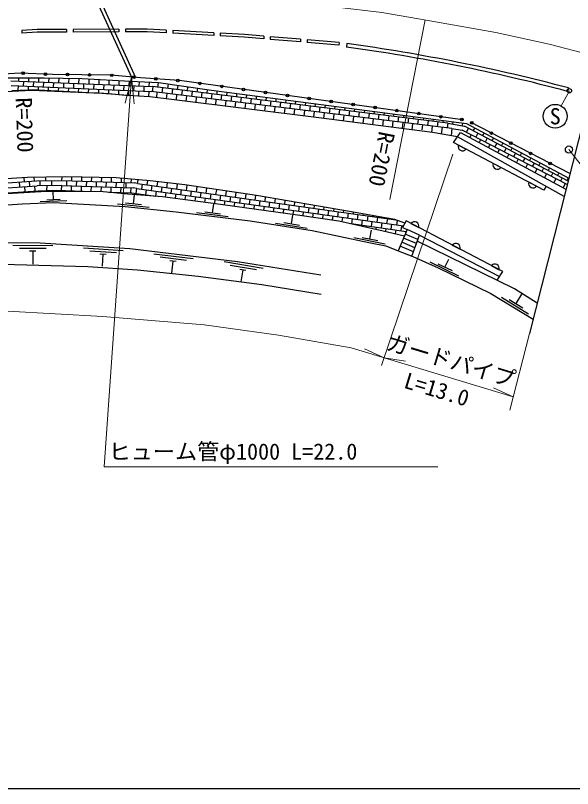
# Model space of a CAD drawing. Units: millimetres, scale not verified. Extents: x 40000 to 680000, y 20000 to 380000.
# Drawn here: x 499078 to 562056, y 205000 to 292380 of the extents above; entities that cross this region are included whole.
import ezdxf
from ezdxf.enums import TextEntityAlignment as Align

# ---------------------------------------------------------------- set-up
doc = ezdxf.new("R2010")
doc.units = ezdxf.units.MM
doc.header["$LTSCALE"] = 1000
doc.linetypes.add('CHAIN', pattern=[18.5, 12, -1.5, 3.5, -1.5])
for name, color, linetype, lineweight in [('M-BGD', 7, 'Continuous', 25), ('M-BGD-EXST', 7, 'Continuous', 25), ('M-BMK', 2, 'CHAIN', 13), ('M-BMK-OTRS', 5, 'Continuous', 25), ('M-STR-HTXT', 7, 'Continuous', 13), ('M-STR-STRC', 7, 'Continuous', 25), ('M-TTL-BAND', 7, 'Continuous', 25)]:
    doc.layers.add(name, color=color, linetype=linetype, lineweight=lineweight)
doc.styles.add('ＭＳ ゴシック', font='')
doc.styles.get('ＭＳ ゴシック').set_extended_font_data('MS Gothic')

# ---------------------------------------------------------------- blocks, each defined once
blk = doc.blocks.new('open_arrow')
at = {"color": 0, "linetype": 'Continuous', "lineweight": -2}
blk.add_lwpolyline([(7.5, 1.25), (0, 0), (7.5, -1.25)], dxfattribs=at)

msp = doc.modelspace()

# ---------------------------------------------------------------- linework, layer by layer
at = {"layer": 'M-BGD'}
for p, q in [((503856, 303708), (512199, 285422)), ((504294, 303713), (512657, 285384)), ((499787, 290677), (499785, 290376)), ((504852, 290798), (504850, 290497)), ((505597, 290800), (505595, 290500)), ((510758, 290518), (505595, 290500)), ((510760, 290818), (505597, 290800)), ((510760, 290818), (510758, 290518)), ((511505, 290821), (511503, 290521)), ((516114, 290709), (516112, 290409)), ((516859, 290667), (516857, 290367)), ((521490, 290105), (516857, 290367)), ((521492, 290405), (516859, 290667)), ((521492, 290405), (521490, 290105)), ((522238, 290363), (522235, 290063)), ((527145, 290031), (527143, 289730)), ((527890, 289970), (527888, 289670)), ((531314, 289390), (527888, 289670)), ((531316, 289691), (527890, 289970)), ((531316, 289691), (531314, 289390)), ((532061, 289630), (532059, 289329)), ((535634, 289038), (532059, 289329)), ((535658, 289337), (532061, 289630)), ((535658, 289337), (535634, 289038)), ((536544, 289200), (536490, 288804)), ((498541, 285010), (514554, 284343)), ((499448, 284993), (499463, 285341)), ((499991, 284401), (500014, 284949)), ((500583, 284944), (500600, 285344)), ((501126, 284352), (501149, 284902)), ((501717, 284895), (501737, 285346)), ((502852, 284847), (502873, 285336)), ((503987, 284798), (504009, 285311)), ((505122, 284749), (505145, 285287)), ((506257, 284700), (506282, 285268)), ((507392, 284651), (507417, 285219)), ((508527, 284603), (508551, 285154)), ((509662, 284554), (509685, 285095)), ((510797, 284505), (510820, 285036)), ((511932, 284456), (511954, 284977)), ((513067, 284407), (513089, 284920)), ((514202, 284358), (514224, 284865)), ((498611, 284454), (514408, 283781)), ((499402, 283932), (499423, 284426)), ((500541, 283983), (500558, 284377)), ((501677, 283961), (501693, 284328)), ((502261, 284303), (502284, 284854)), ((502812, 283903), (502828, 284279)), ((503395, 284255), (503419, 284807)), ((503946, 283845), (503963, 284230)), ((504530, 284206), (504554, 284760)), ((505081, 283791), (505098, 284181)), ((505665, 284157), (505689, 284713)), ((506216, 283738), (506233, 284133)), ((506800, 284108), (506824, 284665)), ((507351, 283686), (507368, 284084)), ((507935, 284059), (507959, 284618)), ((508486, 283634), (508503, 284035)), ((509070, 284011), (509095, 284578)), ((510205, 283962), (510230, 284529)), ((511340, 283913), (511365, 284480)), ((512475, 283864), (512499, 284432)), ((513610, 283815), (513634, 284383)), ((514591, 284318), (514523, 283763)), ((547941, 280224), (514554, 284343)), ((515215, 284806), (515147, 284250)), ((515703, 284182), (515635, 283626)), ((516325, 284657), (516259, 284114)), ((516815, 284045), (516746, 283490)), ((517434, 284497), (517370, 283977)), ((518543, 284337), (518482, 283841)), ((519652, 284177), (519594, 283704)), ((520760, 284017), (520705, 283568)), ((561599, 284189), (561496, 283802)), ((499955, 283956), (499961, 283841)), ((501109, 283972), (501105, 283882)), ((502175, 283937), (502171, 283837)), ((503358, 283879), (503354, 283786)), ((504514, 283823), (504511, 283737)), ((505689, 283767), (505686, 283692)), ((506805, 283713), (506803, 283650)), ((507850, 283665), (507847, 283610)), ((509052, 283594), (509049, 283556)), ((509619, 283550), (509638, 283986)), ((510752, 283451), (510773, 283937)), ((511879, 283333), (511908, 283889)), ((513018, 283272), (513043, 283840)), ((514152, 283198), (514178, 283791)), ((548428, 279600), (514407, 283777)), ((515079, 283694), (515006, 283100)), ((516190, 283558), (516117, 282963)), ((517302, 283421), (517229, 282826)), ((517926, 283909), (517858, 283353)), ((518414, 283285), (518340, 282687)), ((519038, 283772), (518970, 283217)), ((519525, 283148), (519452, 282547)), ((520149, 283636), (520081, 283080)), ((521261, 283499), (521193, 282944)), ((521870, 283865), (521817, 283431)), ((522373, 283363), (522305, 282807)), ((522981, 283720), (522929, 283295)), ((523484, 283226), (523416, 282671)), ((524091, 283574), (524040, 283158)), ((525202, 283429), (525152, 283022)), ((526312, 283283), (526264, 282885)), ((527423, 283138), (527375, 282749)), ((520637, 283012), (520563, 282408)), ((521749, 282875), (521674, 282268)), ((522860, 282739), (522785, 282129)), ((523972, 282602), (523897, 281989)), ((524596, 283090), (524528, 282534)), ((525084, 282466), (525008, 281850)), ((525708, 282953), (525640, 282398)), ((526195, 282329), (526119, 281710)), ((526819, 282817), (526751, 282261)), ((527931, 282681), (527863, 282125)), ((528534, 282992), (528487, 282612)), ((529043, 282544), (528974, 281988)), ((529644, 282847), (529599, 282476)), ((530154, 282408), (530086, 281852)), ((530755, 282701), (530710, 282339)), ((531266, 282271), (531198, 281715)), ((531865, 282556), (531822, 282203)), ((532976, 282410), (532933, 282066)), ((534086, 282265), (534045, 281930)), ((527307, 282193), (527231, 281570)), ((528419, 282056), (528342, 281431)), ((529530, 281920), (529453, 281291)), ((530642, 281783), (530564, 281152)), ((531754, 281647), (531676, 281012)), ((532378, 282135), (532309, 281579)), ((532865, 281510), (532787, 280873)), ((533489, 281998), (533421, 281442)), ((533977, 281374), (533898, 280732)), ((534601, 281862), (534533, 281306)), ((535197, 282119), (535157, 281793)), ((535713, 281725), (535644, 281169)), ((536307, 281974), (536268, 281657)), ((536824, 281589), (536756, 281033)), ((537418, 281828), (537380, 281520)), ((537936, 281452), (537868, 280896)), ((538528, 281683), (538492, 281384)), ((539639, 281537), (539603, 281247)), ((540750, 281392), (540715, 281111)), ((535089, 281237), (535009, 280590)), ((536200, 281101), (536120, 280447)), ((537312, 280964), (537231, 280305)), ((538424, 280828), (538342, 280162)), ((539048, 281316), (538979, 280760)), ((539535, 280691), (539453, 280020)), ((540159, 281179), (540091, 280623)), ((540647, 280555), (540564, 279877)), ((541271, 281043), (541203, 280487)), ((541860, 281246), (541827, 280974)), ((542383, 280906), (542314, 280350)), ((542971, 281101), (542938, 280838)), ((543494, 280770), (543426, 280214)), ((544081, 280956), (544050, 280701)), ((544606, 280633), (544538, 280077)), ((545192, 280810), (545162, 280565)), ((545717, 280497), (545649, 279941)), ((546302, 280665), (546273, 280428)), ((547413, 280519), (547385, 280292)), ((541758, 280419), (541675, 279735)), ((542870, 280282), (542785, 279593)), ((543982, 280146), (543896, 279450)), ((545093, 280009), (545025, 279453)), ((546205, 279873), (546118, 279165)), ((546829, 280360), (546761, 279804)), ((547317, 279736), (547223, 278974)), ((547941, 280224), (547873, 279668)), ((547941, 280224), (547873, 279668)), ((547941, 280224), (549858, 279881)), ((548523, 280374), (548493, 280125)), ((548523, 280374), (548493, 280125)), ((549634, 280228), (549597, 279928)), ((549634, 280228), (549597, 279928)), ((561549, 273665), (549858, 279881)), ((550300, 279646), (550044, 279165)), ((561759, 274500), (550504, 280317)), ((550992, 279671), (550830, 279365)), ((548428, 279600), (548327, 278778)), ((548428, 279600), (548327, 278778)), ((548428, 279600), (549582, 279404)), ((561448, 273266), (549582, 279404)), ((550577, 278889), (550429, 278610)), ((551359, 279083), (551110, 278614)), ((552051, 279106), (551889, 278801)), ((551643, 278338), (551485, 278040)), ((552419, 278520), (552176, 278062)), ((553110, 278540), (552949, 278238)), ((553479, 277956), (553242, 277511)), ((554168, 277975), (554008, 277674)), ((550005, 277268), (549128, 277728)), ((552709, 277787), (552541, 277471)), ((553775, 277235), (553597, 276901)), ((554538, 277393), (554308, 276960)), ((555227, 277410), (555068, 277111)), ((554841, 276684), (554653, 276331)), ((555598, 276829), (555374, 276408)), ((555907, 276132), (555709, 275762)), ((556285, 276845), (556127, 276548)), ((556657, 276266), (556439, 275857)), ((557344, 276280), (557187, 275984)), ((553959, 275189), (553082, 275649)), ((556972, 275581), (556766, 275192)), ((557717, 275703), (557505, 275305)), ((558403, 275715), (558246, 275421)), ((558038, 275030), (557822, 274622)), ((558776, 275139), (558571, 274754)), ((559104, 274478), (558878, 274053)), ((559461, 275149), (559306, 274858)), ((559836, 274576), (559637, 274202)), ((560520, 274584), (560366, 274294)), ((445657, 269801), (501463, 273703)), ((499570, 273001), (499530, 273568)), ((500097, 273607), (500068, 274024)), ((500703, 273080), (500664, 273647)), ((501230, 273687), (501204, 274062)), ((501463, 273703), (504333, 273731)), ((501885, 273143), (501879, 273707)), ((502501, 273713), (502494, 274087)), ((503152, 273720), (503159, 273158)), ((504333, 273731), (504346, 274123)), ((504333, 273731), (512496, 273446)), ((504873, 273152), (504892, 273712)), ((505452, 273692), (505467, 274115)), ((505992, 273113), (506012, 273673)), ((506571, 273653), (506587, 274092)), ((507111, 273074), (507131, 273634)), ((507691, 273614), (507706, 274069)), ((508231, 273035), (508250, 273595)), ((508810, 273575), (508826, 274047)), ((509350, 272996), (509370, 273555)), ((509929, 273536), (509946, 274024)), ((510469, 272957), (510489, 273516)), ((511049, 273497), (511065, 273957)), ((512168, 273458), (512182, 273870)), ((512875, 273380), (512935, 273810)), ((513984, 273224), (514053, 273718)), ((515093, 273068), (515167, 273592)), ((557990, 273070), (557113, 273531)), ((560170, 273927), (559934, 273483)), ((560895, 274013), (560703, 273651)), ((561578, 274019), (561425, 273731)), ((445745, 269240), (501548, 273139)), ((500176, 272474), (500137, 273041)), ((501309, 272553), (501270, 273120)), ((504313, 273172), (501548, 273139)), ((501632, 272576), (503734, 272632)), ((502627, 273152), (502600, 272602)), ((503734, 272632), (506714, 272528)), ((504294, 272612), (504313, 273172)), ((504313, 273172), (512370, 272890)), ((505413, 272573), (505432, 273133)), ((506532, 272534), (506552, 273094)), ((507652, 272513), (507671, 273054)), ((508772, 272496), (508790, 273015)), ((509890, 272417), (509910, 272976)), ((511009, 272378), (511029, 272937)), ((511589, 272918), (511608, 273477)), ((512129, 272338), (512148, 272898)), ((512797, 272826), (512370, 272890)), ((512875, 273380), (512496, 273446)), ((512719, 272271), (512797, 272826)), ((512797, 272826), (542942, 268589)), ((512875, 273380), (542078, 269276)), ((513352, 272748), (513430, 273302)), ((513828, 272115), (513906, 272670)), ((514461, 272592), (514539, 273146)), ((515570, 272436), (515648, 272990)), ((516202, 272913), (516279, 273457)), ((516679, 272280), (516757, 272835)), ((517311, 272757), (517391, 273322)), ((517788, 272124), (517866, 272679)), ((518421, 272601), (518502, 273180)), ((519530, 272445), (519610, 273017)), ((520639, 272289), (520718, 272853)), ((521748, 272133), (521826, 272688)), ((561237, 273378), (560990, 272913)), ((493137, 271982), (501632, 272576)), ((499616, 272350), (499610, 272435)), ((500750, 272414), (500743, 272514)), ((501824, 272475), (501822, 272581)), ((503380, 271581), (503351, 272481)), ((503402, 272623), (503402, 272522)), ((504851, 272529), (504853, 272593)), ((505972, 272535), (505973, 272553)), ((509631, 272426), (512243, 272334)), ((510448, 272345), (510450, 272397)), ((511565, 272235), (511569, 272358)), ((512243, 272334), (514892, 271966)), ((512417, 271100), (512519, 272095)), ((513259, 272091), (513274, 272193)), ((514378, 272005), (514383, 272037)), ((514938, 271962), (515015, 272514)), ((516054, 271858), (516124, 272358)), ((517165, 271717), (517233, 272202)), ((518277, 271576), (518343, 272046)), ((518897, 271968), (518975, 272523)), ((519388, 271435), (519452, 271890)), ((520006, 271812), (520084, 272367)), ((521115, 271657), (521193, 272211)), ((522224, 271501), (522302, 272055)), ((522857, 271977), (522934, 272527)), ((523334, 271345), (523411, 271899)), ((523966, 271821), (524042, 272363)), ((525075, 271666), (525150, 272200)), ((526184, 271510), (526258, 272036)), ((527293, 271354), (527363, 271850)), ((501887, 271352), (504885, 271451)), ((502631, 271557), (504130, 271606)), ((510606, 271085), (514187, 270717)), ((511521, 271192), (513312, 271008)), ((520499, 271294), (520561, 271734)), ((521368, 270087), (521493, 271079)), ((521610, 271151), (521670, 271579)), ((522719, 270998), (522779, 271423)), ((523829, 270845), (523888, 271267)), ((524443, 271189), (524521, 271743)), ((524938, 270691), (524997, 271111)), ((525552, 271033), (525630, 271588)), ((526048, 270538), (526106, 270955)), ((526661, 270877), (526739, 271432)), ((527770, 270721), (527848, 271276)), ((528402, 271198), (528468, 271662)), ((528879, 270565), (528957, 271120)), ((529512, 271042), (529572, 271474)), ((529988, 270410), (530066, 270964)), ((530621, 270886), (530677, 271286)), ((531730, 270730), (531781, 271097)), ((532839, 270574), (532886, 270909)), ((519557, 270113), (523129, 269664)), ((520475, 270199), (522261, 269975)), ((527157, 270384), (527215, 270799)), ((528267, 270231), (528324, 270643)), ((529376, 270078), (529434, 270487)), ((530485, 269924), (530543, 270332)), ((531097, 270254), (531175, 270808)), ((531594, 269765), (531652, 270176)), ((532206, 270098), (532284, 270652)), ((532702, 269601), (532761, 270020)), ((533315, 269942), (533393, 270496)), ((533948, 270419), (533990, 270721)), ((534425, 269786), (534502, 270341)), ((535057, 270263), (535095, 270533)), ((535534, 269630), (535612, 270185)), ((536166, 270107), (536200, 270345)), ((536643, 269474), (536721, 270029)), ((537275, 269951), (537303, 270152)), ((530290, 268829), (530444, 269817)), ((533810, 269438), (533870, 269864)), ((534918, 269275), (534979, 269708)), ((536022, 269081), (536088, 269552)), ((537119, 268842), (537197, 269396)), ((537752, 269318), (537830, 269873)), ((538228, 268686), (538306, 269241)), ((538384, 269795), (538406, 269951)), ((538861, 269163), (538939, 269717)), ((539493, 269639), (539509, 269751)), ((539970, 269007), (540048, 269561)), ((540603, 269483), (540612, 269551)), ((541079, 268851), (541157, 269405)), ((541712, 269327), (541716, 269361)), ((542188, 268695), (542260, 269208)), ((528481, 268907), (532038, 268355)), ((529401, 268967), (531180, 268691)), ((537029, 268854), (543266, 267978)), ((537667, 268711), (537674, 268764)), ((538763, 268465), (538783, 268608)), ((539338, 268530), (539415, 269085)), ((539859, 268219), (539892, 268452)), ((540447, 268374), (540525, 268929)), ((540955, 267970), (541001, 268296)), ((541556, 268218), (541634, 268773)), ((542665, 268062), (542743, 268617)), ((542845, 268396), (543351, 268180)), ((542845, 268396), (543351, 268180)), ((543787, 268879), (544665, 268418)), ((539145, 267118), (539347, 268097)), ((542050, 267713), (542110, 268140)), ((544579, 267063), (543136, 267671)), ((543195, 267809), (543219, 267985)), ((544751, 267533), (553817, 262868)), ((537341, 267288), (540866, 266557)), ((538263, 267301), (540026, 266936)), ((544233, 266123), (542748, 266749)), ((544406, 266593), (542942, 267210)), ((503287, 266341), (498787, 266362)), ((502536, 266045), (499536, 266058)), ((501384, 265750), (500684, 265753)), ((501034, 265752), (501027, 264252)), ((511252, 265781), (506761, 266066)), ((510487, 265559), (507493, 265749)), ((544060, 265653), (542554, 266288)), ((548459, 266423), (549336, 265962)), ((509322, 265362), (508623, 265407)), ((508973, 265384), (508887, 264037)), ((519184, 264871), (514716, 265407)), ((518407, 264692), (515429, 265049)), ((547630, 263929), (548067, 264828)), ((517233, 264561), (516538, 264644)), ((516886, 264603), (516725, 263262)), ((527098, 263793), (522657, 264517)), ((526314, 263647), (523353, 264130)), ((545924, 264535), (549162, 262962)), ((546821, 264322), (548440, 263535)), ((552881, 264099), (553758, 263638)), ((525136, 263566), (524445, 263678)), ((524790, 263622), (524573, 262290)), ((554006, 260535), (557083, 258665)), ((555674, 259814), (556323, 260882)), ((554905, 260281), (556443, 259346))]:
    msp.add_line(p, q, dxfattribs=at)
for points in [[(504850, 290497), (501545, 290486), (499785, 290376)], [(504852, 290798), (501536, 290786), (499787, 290677)], [(516112, 290409), (513970, 290529), (511503, 290521)], [(516114, 290709), (513978, 290830), (511505, 290821)], [(527145, 290031), (524955, 290210), (522238, 290363)], [(527143, 289730), (524934, 289911), (522235, 290063)], [(549634, 280598), (517632, 285022), (513203, 285337), (509906, 285618), (503277, 285723), (499615, 285863), (493829, 285512), (464678, 283535), (463547, 284188), (442718, 283393), (412771, 278118), (397878, 274401), (372510, 269212), (370539, 268833), (367429, 268525), (365006, 268291), (362275, 268146), (355505, 268180), (351576, 268596), (347959, 269012), (344325, 269482), (336929, 270661), (332173, 271571), (324950, 273505)], [(392310, 271810), (399000, 273082), (404701, 274195), (429771, 278835), (443589, 281637), (444427, 281761), (464458, 283112), (498221, 285339), (502328, 285348), (506620, 285255), (512100, 284969), (515256, 284812), (521259, 283945), (550051, 280174), (561631, 273991)], [(561111, 271933), (549033, 278653), (546207, 279154), (533385, 280798), (517013, 282853), (514261, 283192), (512335, 283298), (508831, 283573), (504364, 283743), (500913, 283891), (496481, 283658), (490723, 283256), (484363, 282812), (458692, 280986), (444340, 279948), (403153, 272324), (398706, 273026)], [(498682, 283898), (500541, 283983), (501677, 283961), (507351, 283686), (508486, 283637), (509619, 283550), (510752, 283451), (511879, 283333)], [(559070, 273068), (558807, 272641), (548589, 278011), (549391, 279170), (561315, 272738)], [(543096, 268897), (541961, 269320), (540856, 269506), (536841, 270236), (526327, 272026), (518228, 273221), (514301, 273697), (510453, 274014), (504701, 274130), (500448, 274047), (495567, 273747), (490310, 273381), (484579, 272981), (474792, 272271), (445305, 270205)], [(451537, 269181), (461697, 269901), (471559, 270534), (482031, 271283), (491623, 271896), (502570, 272518), (506156, 272536), (508994, 272492), (511773, 272206), (515695, 271904), (521429, 271176), (530964, 269858), (535620, 269171), (540646, 268042), (543055, 267477)], [(405312, 259474), (421866, 262221), (438779, 266247), (451157, 267956), (469492, 269029), (499822, 271104), (503433, 271223), (508137, 270985), (511472, 270795), (517245, 270201), (525616, 269150), (532621, 268062), (539033, 266733), (540967, 266332), (542334, 265767), (543984, 265154), (546860, 263858), (552825, 260960), (557608, 258053)], [(553529, 262444), (554157, 263428), (543232, 269170), (542845, 268396)], [(543890, 265189), (544751, 267533), (543351, 268180), (542334, 265767)], [(533584, 263009), (524167, 264544), (512023, 266002), (501864, 266648), (487094, 266715), (477086, 266139), (454293, 264571), (437383, 261830), (416642, 258405), (414697, 257896), (405228, 255703), (392723, 252982), (385961, 251756), (381414, 251249), (380055, 244324)], [(558066, 259865), (555496, 261481), (544487, 266867)], [(533652, 260847), (526935, 261949), (519735, 262878), (512880, 263601), (507265, 263980), (494779, 264290), (486373, 264084), (475512, 263636), (465315, 263292), (449565, 261278), (444473, 260690), (416729, 255988), (395828, 251070), (388611, 249108), (384098, 248429), (380788, 248059)]]:
    msp.add_lwpolyline(points, dxfattribs=at)
for centre in [(499965, 285850), (502463, 285754), (504962, 285696), (507462, 285656), (509961, 285613), (512452, 285401), (514945, 285213), (517439, 285035), (519917, 284706), (522393, 284363), (524869, 284021), (527346, 283679), (529822, 283337), (532299, 282994), (534775, 282652), (537252, 282310), (539728, 281967), (542205, 281625), (544681, 281283), (547158, 280940), (549543, 280611), (550655, 280239), (552876, 279091), (555097, 277943), (557318, 276795), (559538, 275647)]:
    msp.add_circle(centre, 150, dxfattribs=at)
for centre, radius, start, end in [((508445, 83573), 207138, 75.16028, 82.21869), ((508445, 83573), 207538, 75.16028, 82.21869), ((549612, 277585), 505, 163.44945, 321.10764), ((553566, 275506), 505, 163.44945, 321.10764), ((557597, 273387), 505, 163.44945, 321.10764), ((544180, 268562), 505, 343.44383, 141.10202), ((548852, 266106), 505, 343.44383, 141.10202), ((553274, 263782), 505, 343.44383, 141.10202)]:
    msp.add_arc(centre, radius, start, end, dxfattribs=at)
at = {"layer": 'M-BGD-EXST'}
for centre, radius in [((561697, 283873), 250), ((560099, 280985), 1350)]:
    msp.add_circle(centre, radius, dxfattribs=at)
at = {"layer": 'M-BMK'}
msp.add_lwpolyline([(382959, 277029), (465108, 291266), (478248, 292919), (486533, 293806), (493063, 294391), (497929, 294725), (504979, 294973), (512159, 294942), (517491, 294819), (523772, 294467), (529064, 294045), (535405, 293334), (540479, 292705), (545519, 291865), (553388, 290465), (559416, 289118), (565083, 287668)], dxfattribs=at)
at = {"layer": 'M-BMK-OTRS'}
msp.add_line((576082, 331246), (557199, 256433), dxfattribs=at)
at = {"layer": 'M-STR-HTXT'}
for p, q in [((545401, 291885), (541391, 271562)), ((561697, 283873), (560753, 282166)), ((561645, 277228), (570002, 266556)), ((548515, 276714), (540453, 252811)), ((554972, 247776), (557199, 256433)), ((540747, 253683), (538519, 254715)), ((540747, 253683), (543173, 253306)), ((555354, 249260), (553126, 250291))]:
    msp.add_line(p, q, dxfattribs=at)
for points in [[(512199, 285422), (509109, 241363), (546846, 241363)], [(312488, 245145), (317585, 243659), (323800, 242307), (330465, 241020), (337452, 240248), (343924, 239636), (350537, 239250), (356784, 239314), (363449, 239604), (369597, 240053), (376515, 240958), (383238, 242153), (389848, 243461), (463582, 256988), (469898, 257769), (476041, 258399), (483910, 258864), (498172, 258964), (508963, 258366), (520399, 257403), (528800, 256242), (537018, 254812), (555354, 249260)]]:
    msp.add_lwpolyline(points, dxfattribs=at)
at = {"layer": 'M-STR-STRC'}
msp.add_circle((561645, 277228), 400, dxfattribs=at)
at = {"layer": 'M-TTL-BAND'}
msp.add_line((40000, 205000), (579000, 205000), dxfattribs=at)

# ---------------------------------------------------------------- block references
at = {"layer": 'M-STR-HTXT', "xscale": 400, "yscale": 400, "rotation": 266}
msp.add_blockref('open_arrow', (512199, 285422), dxfattribs=at)

# ---------------------------------------------------------------- texts
at = {"layer": 'M-BGD-EXST', "style": 'ＭＳ ゴシック'}
msp.add_text('S', height=1833, dxfattribs=at).set_placement((560099, 280985), align=Align.MIDDLE_CENTER)
at = {"layer": 'M-STR-HTXT', "style": 'ＭＳ ゴシック'}
for s, rotation, p in [('R=200', 271.913, (498657, 279952)), ('R=200', 258.84, (539049, 276427)), ('ガードパイプ', 343.152, (547913, 251960)), ('L=13.0', 343.152, (546288, 248712))]:
    msp.add_text(s, height=1833, rotation=rotation, dxfattribs=at).set_placement(p, align=Align.BOTTOM_CENTER)
msp.add_text('ヒューム管φ1000 L=22.0', height=1833, dxfattribs=at).set_placement((509614, 241625), align=Align.BOTTOM_LEFT)

doc.saveas('drawing.dxf')
